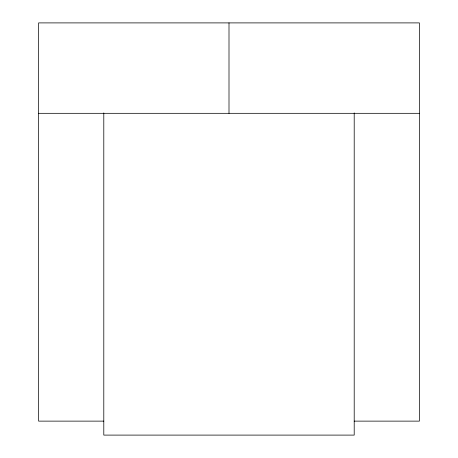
<?xml version="1.0" encoding="UTF-8"?>
<svg xmlns="http://www.w3.org/2000/svg" width="458" height="458" viewBox="0 0 458 458"><rect width="100%" height="100%" fill="white"/><g stroke="black" fill="none" stroke-linecap="round" stroke-linejoin="round"><path stroke-width="0.69" d="M38.621 113.321L419.379 113.321M103.794 421.125L38.621 421.125L38.621 22.9L419.379 22.9L419.379 421.125L354.206 421.125M354.206 112.931L354.206 435.1L103.794 435.1L103.794 112.931M229 22.9L229 113.321"/></g></svg>
